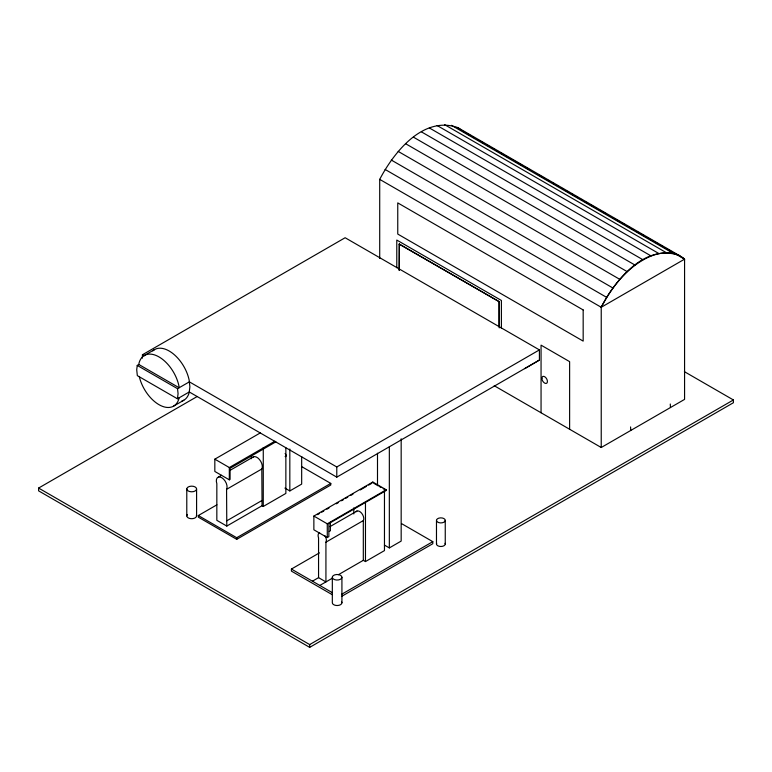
<?xml version="1.0" encoding="UTF-8"?>
<svg xmlns="http://www.w3.org/2000/svg" width="772" height="772" viewBox="0 0 772 772"><rect width="100%" height="100%" fill="white"/><g stroke="black" fill="none" stroke-linecap="round" stroke-linejoin="round"><path stroke-width="1.16" d="M138.844 364.49L179.143 387.747L178.969 386.145A29.239 16.887 60 0 0 158.993 356.915A29.239 16.887 60 0 0 139.018 363.081L138.844 364.49L137.242 365.417L136.712 369.788L137.339 375.636L177.444 398.786L189.256 391.964L336.785 477.144L539.416 360.07L539.416 349.899L345.132 237.737L142.434 354.763L142.434 358.15M177.444 398.786L178.071 393.662L177.531 388.673L137.242 365.417M179.046 397.86L178.969 398.506A29.239 16.887 60 0 1 159.379 404.895A29.239 16.887 60 0 1 139.23 376.418M379.708 258.485L379.708 179.374C393.778 152.46 423.056 115.453 457.671 127.544L679.186 255.445L684.571 259.16L684.571 399.394L601.234 447.509L494.215 385.72M601.234 447.509L601.234 307.275C615.303 280.352 644.581 243.344 679.186 255.445M144.374 355.467L154.583 349.571M399.124 270.297L399.307 244.02L499.233 301.717L499.233 327.878M177.531 388.673L189.352 381.85L336.785 466.973L336.785 477.144M173.613 406.12L183.832 400.224M684.397 371.66L733.4 399.954L733.4 402.733L309.688 647.361L38.6 490.847L38.6 488.068L197.236 396.49M275.865 441.835L230.085 468.266L230.085 479.383L229.323 479.827L214.828 471.46L214.828 459.166L260.396 432.851M399.124 244.126L499.233 301.717M214.828 459.166L229.323 467.533L274.89 441.217M218.37 477.096L221.477 475.301M229.766 470.515L253.592 456.754M226.572 489.342A7.604 4.391 60 0 0 221.709 477.675A7.604 4.391 60 0 0 216.835 483.716L216.835 520.328L226.794 526.07L226.572 489.342L261.805 469A7.604 4.391 60 0 0 259.527 459.601A7.604 4.391 60 0 0 252.396 457.593M301.717 466.645L330.783 483.417L330.783 485.019L236.724 539.329L198.317 517.153L198.317 515.551L216.922 504.811M226.794 520.801L262.026 500.459L261.805 469M379.708 179.374L601.234 307.275L684.571 259.16L674.168 253.158M226.794 526.07L262.026 505.737L263.271 506.461L285.862 493.414L285.862 447.828M284.897 488.087L289.828 490.934L301.669 484.102L301.669 456.551M336.785 466.973L539.416 349.899M539.416 360.07L524.719 368.64M198.317 515.551L236.724 537.727L330.783 483.417M313.866 516.063L372.799 482.037L386.222 489.786L386.222 490.461L328.862 523.57L328.862 536.627L327.28 537.544L313.866 529.795L313.866 516.063L327.28 523.812L386.222 489.786M317.524 514.625L319.618 513.419M321.702 512.212L323.786 511.006M326.913 509.202L328.997 507.995M336.303 503.788L338.387 502.582M341.513 500.777L343.598 499.571M345.682 498.365L347.767 497.158M350.903 495.354L352.987 494.148M360.283 489.93L366.546 486.321M368.63 485.115L371.757 483.311M330.011 526.62L357.011 511.035M312.428 581.191L318.556 577.659L325.929 581.914L325.929 542.176L363.313 520.589A5.867 3.387 60 0 0 361.663 513.255A5.867 3.387 60 0 0 356.085 511.73M332.124 594.623L291.411 571.116L291.411 569.061L319.425 552.877M319.801 585.446L332.163 578.315M338.387 574.715L363.313 560.327L365.465 561.562L384.466 550.6L384.466 490.461M384.408 545.071L389.339 547.917L401.17 541.085L401.17 438.785M341.494 594.382L432.803 541.664L432.803 543.729L341.494 596.447M38.6 488.068L309.688 644.581L733.4 399.954M463.046 131.269L470.322 135.467M472.406 136.673L474.49 137.87M477.607 139.674L479.682 140.871M481.767 142.077L483.851 143.274M486.968 145.078L489.043 146.275M491.127 147.481L494.244 149.276M496.328 150.482L498.403 151.679M500.488 152.885L503.605 154.68M505.689 155.886L507.764 157.083M509.848 158.289L512.965 160.084M515.049 161.29L522.326 165.488M524.41 166.694L530.644 170.294M537.93 174.501L545.206 178.699M547.29 179.905L549.365 181.102M552.491 182.906L554.566 184.103M556.651 185.309L558.725 186.506M561.852 188.31L563.927 189.507M566.011 190.713L569.128 192.508M571.203 193.714L573.287 194.911M575.372 196.117L578.489 197.912M580.563 199.118L582.648 200.315M584.732 201.521L587.849 203.316M589.924 204.522L597.21 208.72M599.284 209.926L605.528 213.526M612.804 217.733L620.09 221.931M622.164 223.137L624.249 224.334M627.366 226.138L629.45 227.335M631.525 228.541L633.609 229.738M636.726 231.542L638.811 232.739M640.885 233.945L644.012 235.74M646.087 236.946L648.171 238.143M650.246 239.349L653.373 241.144M655.447 242.35L657.532 243.547M659.606 244.753L662.723 246.548M664.808 247.754L672.084 251.952M451.456 125.325L672.981 253.216M444.566 124.639L666.082 252.531M437.135 125.518L658.661 253.409M429.348 127.94L650.873 255.831M421.377 131.838L642.902 259.73M413.406 137.136L634.931 265.028M405.618 143.708L627.144 271.609M398.198 151.409L619.713 279.3M391.298 160.055L612.823 287.946M385.093 169.444L606.609 297.345M373.831 483.311L376.929 485.096M378.994 486.283L381.059 487.479M383.124 488.676L386.222 490.461M142.434 354.763L144.325 355.853M401.488 523.58L432.803 541.664M291.411 569.061L332.192 592.597M457.671 127.544L461.251 130.024M670.279 404.017L670.463 407.539M630.579 426.935L630.753 430.467M569.62 429.261L569.62 361.643L541.056 345.142L541.056 412.769M501.404 328.11L501.404 300.462L396.779 240.053L396.779 267.701M499.059 301.823L499.059 326.797M445.251 520.386A4.381 2.528 0 0 1 438.67 522.576A4.381 2.528 0 0 1 438.67 518.195A4.381 2.528 0 0 1 445.251 520.386L445.251 543.971M436.479 520.386L436.479 543.971M399.307 244.02L399.307 270.19M389.339 446.814L389.339 547.917M377.498 453.222L377.498 485.723M372.799 482.037L372.799 482.712M365.465 502.63L365.465 561.562M363.313 520.589L363.313 560.327M353.798 507.918L353.798 513.94M341.919 577.273A4.796 2.77 0 0 1 334.72 579.676A4.796 2.77 0 0 1 334.72 574.87A4.796 2.77 0 0 1 341.919 577.273L341.919 602.749M332.327 577.273L332.327 602.749A4.796 2.77 0 0 0 337.75 605.499A4.796 2.77 0 0 0 341.755 602.035M330.377 522.142L330.377 530.393M327.28 523.812L327.28 537.544M318.556 577.659L318.556 537.92A5.867 3.387 60 0 1 319.627 532.622M309.688 644.581L309.688 647.361M289.828 449.014L289.828 490.934M263.271 447.663L263.271 506.461M262.026 500.459L262.026 505.737M251.276 456.339L251.276 458.732M236.724 537.727L236.724 539.329M229.323 467.533L229.323 479.827M196.59 488.975A4.902 2.827 0 0 1 189.236 491.426A4.902 2.827 0 0 1 189.236 486.524A4.902 2.827 0 0 1 196.59 488.975L196.59 515.889M186.785 488.975L186.785 515.889M285.109 453.55A1.911 1.1 60 0 1 286.113 455.634A1.911 1.1 60 0 1 285.109 456.561M196.416 515.156A4.902 2.827 0 0 1 191.051 518.688A4.902 2.827 0 0 1 187.442 514.47M324.858 535.643A5.867 3.387 60 0 1 325.929 542.176M330.078 531.039A2.219 1.283 0 0 1 329.268 531.503M445.097 543.314A4.381 2.528 0 0 1 440.87 546.499A4.381 2.528 0 0 1 436.634 543.314M152.798 350.893A29.239 16.887 60 0 1 173.237 353.808A29.239 16.887 60 0 1 189.179 380.249L189.883 386.84L189.179 392.61A29.239 16.887 60 0 1 181.796 401.112M601.234 307.275A75.444 43.56 -60 0 1 684.571 259.16M583.169 309.939L397.754 202.891L397.754 234.061L583.169 341.108L583.169 309.939M541.886 378.299A3.918 2.268 60 0 0 546.045 383.472A3.918 2.268 60 0 0 546.045 377.923A3.918 2.268 60 0 0 541.886 378.299"/></g></svg>
